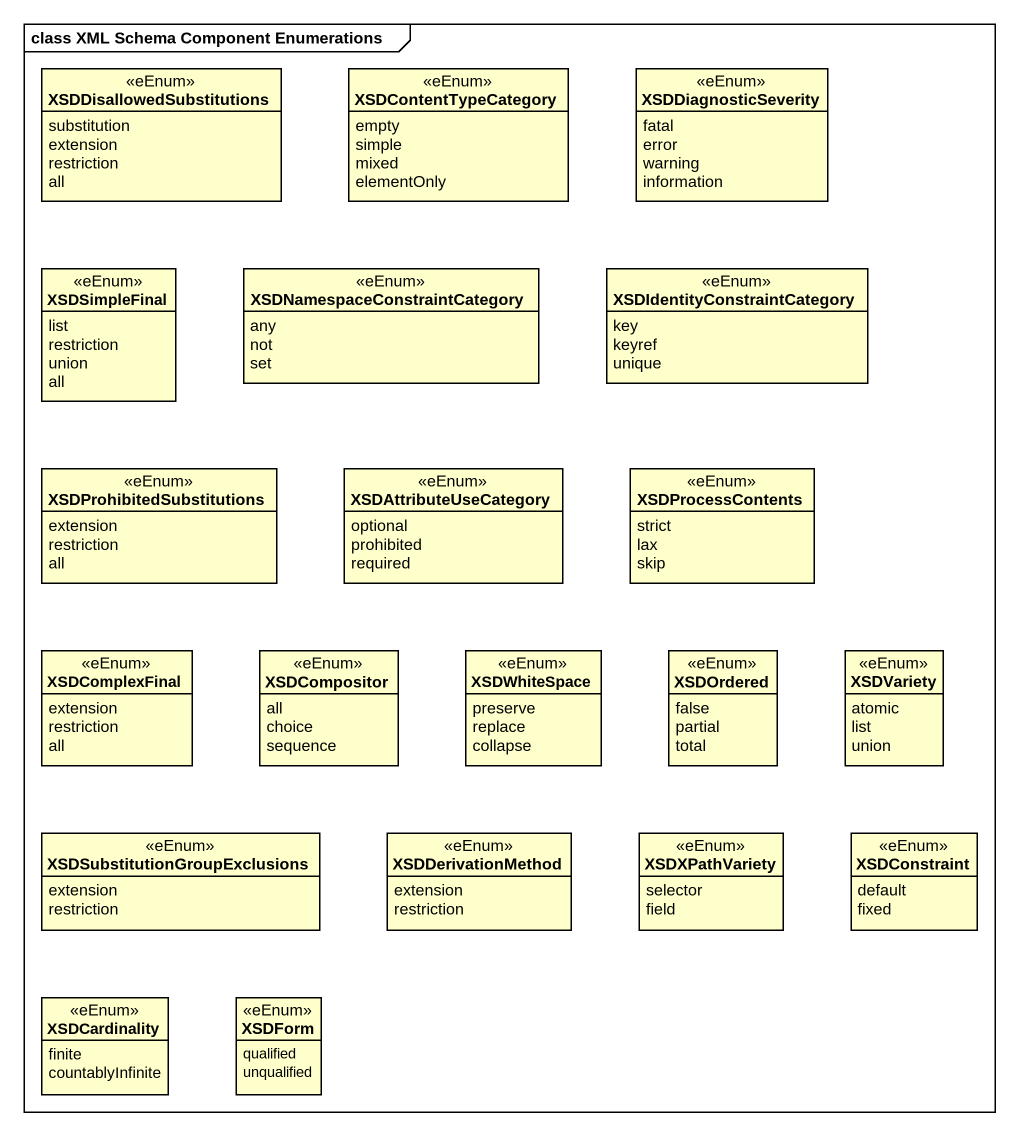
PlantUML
@startuml
mainframe class XML Schema Component Enumerations
hide circle
hide empty members
enum XSDDisallowedSubstitutions <<eEnum>> {
  substitution
  extension
  restriction
  all
}
enum XSDContentTypeCategory <<eEnum>> {
  empty
  simple
  mixed
  elementOnly
}
enum XSDDiagnosticSeverity <<eEnum>> {
  fatal
  error
  warning
  information
}
enum XSDSimpleFinal <<eEnum>> {
  list
  restriction
  union
  all
}
enum "XSDNamespaceConstraintCategory" as XSDNamespaceConstraintCatego <<eEnum>> {
  any
  not
  set
}
enum "XSDIdentityConstraintCategory" as XSDIdentityConstraintCategor <<eEnum>> {
  key
  keyref
  unique
}
enum XSDProhibitedSubstitutions <<eEnum>> {
  extension
  restriction
  all
}
enum XSDAttributeUseCategory <<eEnum>> {
  optional
  prohibited
  required
}
enum XSDProcessContents <<eEnum>> {
  strict
  lax
  skip
}
enum XSDComplexFinal <<eEnum>> {
  extension
  restriction
  all
}
enum XSDCompositor <<eEnum>> {
  all
  choice
  sequence
}
enum XSDWhiteSpace <<eEnum>> {
  preserve
  replace
  collapse
}
enum XSDOrdered <<eEnum>> {
  false
  partial
  total
}
enum XSDVariety <<eEnum>> {
  atomic
  list
  union
}
enum "XSDSubstitutionGroupExclusions" as XSDSubstitutionGroupExclusio <<eEnum>> {
  extension
  restriction
}
enum XSDDerivationMethod <<eEnum>> {
  extension
  restriction
}
enum XSDXPathVariety <<eEnum>> {
  selector
  field
}
enum XSDConstraint <<eEnum>> {
  default
  fixed
}
enum XSDCardinality <<eEnum>> {
  finite
  countablyInfinite
}
enum XSDForm <<eEnum>> {
  qualified
  unqualified
}
@enduml
